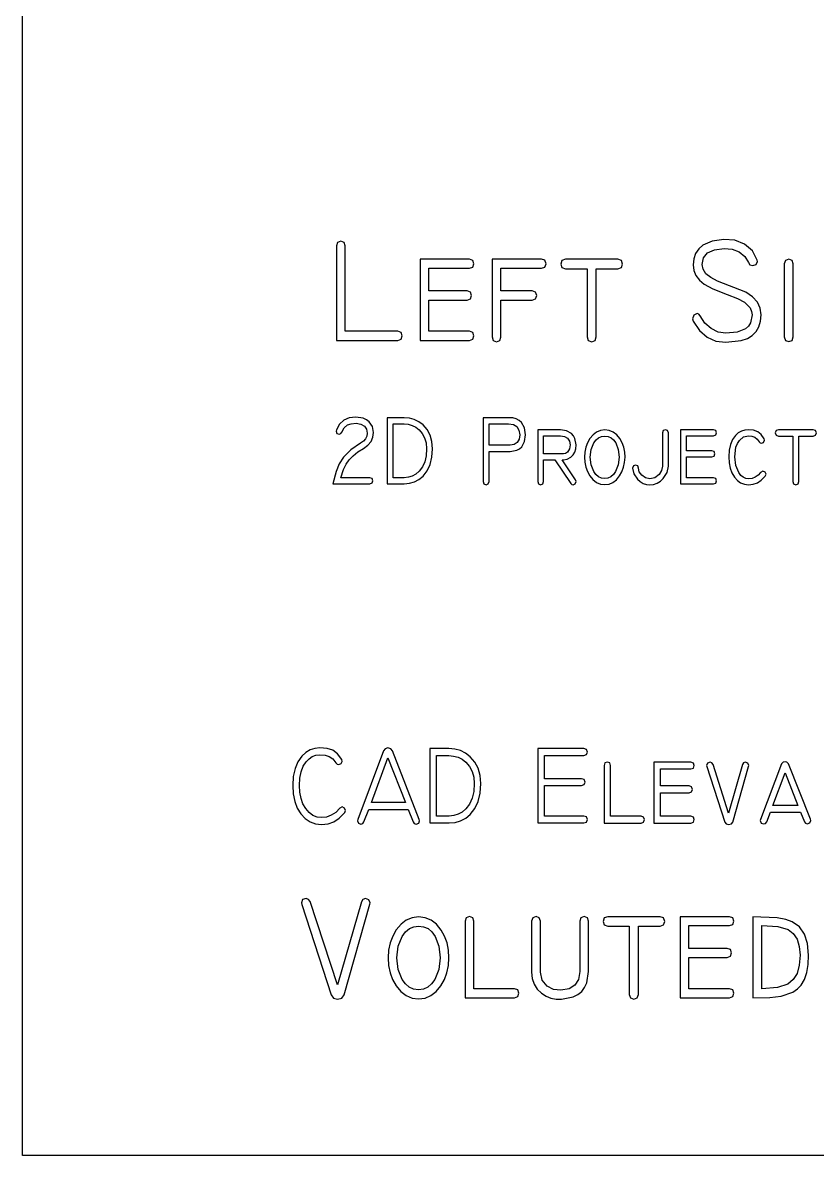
# Model space of a CAD drawing. Extents: x -785 to 785, y -677 to 677.
# Drawn here: x -785 to -423, y -677 to -161 of the extents above; entities that cross this region are included whole.
import ezdxf

# ---------------------------------------------------------------- set-up
doc = ezdxf.new("R2010")
doc.units = 0
doc.header["$MEASUREMENT"] = 0
doc.layers.get('0').update_dxf_attribs({"linetype": 'CONTINUOUS'})

msp = doc.modelspace()

# ---------------------------------------------------------------- linework, layer by layer
at = {"color": 40}
for p, q in [((-785, -677.5), (-785, 677.5)), ((-636.01, -341), (-638.47, -342.1)), ((-633.06, -340.64), (-636.01, -341)), ((-629.66, -341.17), (-633.06, -340.64)), ((-611.05, -340.9), (-618.79, -340.9)), ((-618.79, -340.9), (-618.79, -371.04)), ((-608.63, -341.11), (-611.05, -340.9)), ((-606.37, -341.72), (-608.63, -341.11)), ((-563.33, -340.9), (-574.99, -340.9)), ((-574.99, -340.9), (-574.99, -370.05)), ((-561.49, -341.04), (-563.33, -340.9)), ((-559.89, -341.46), (-561.49, -341.04)), ((-640.42, -343.92), (-641.87, -346.47)), ((-638.47, -342.1), (-640.42, -343.92)), ((-639.47, -347.54), (-638.32, -345.5)), ((-638.32, -345.5), (-636.84, -344.2)), ((-636.84, -344.2), (-635.14, -343.63)), ((-635.14, -343.63), (-632.88, -343.44)), ((-632.88, -343.44), (-630.79, -343.78)), ((-630.79, -343.78), (-629.14, -344.78)), ((-628.24, -341.84), (-629.66, -341.17)), ((-629.14, -344.78), (-628.17, -346.2)), ((-627.01, -342.77), (-628.24, -341.84)), ((-628.17, -346.2), (-627.85, -347.89)), ((-625.44, -344.98), (-627.01, -342.77)), ((-624.92, -347.67), (-625.44, -344.98)), ((-616.08, -368.28), (-616.08, -343.75)), ((-616.08, -343.75), (-611.05, -343.75)), ((-611.05, -343.75), (-609.14, -343.91)), ((-609.14, -343.91), (-607.36, -344.4)), ((-607.36, -344.4), (-605.72, -345.22)), ((-604.29, -342.75), (-606.37, -341.72)), ((-605.72, -345.22), (-604.2, -346.37)), ((-602.38, -344.19), (-604.29, -342.75)), ((-600.49, -346.34), (-602.38, -344.19)), ((-572.27, -353.5), (-572.27, -343.66)), ((-572.27, -343.66), (-563.33, -343.66)), ((-563.33, -343.66), (-561.13, -343.98)), ((-561.13, -343.98), (-559.56, -344.94)), ((-558.53, -342.15), (-559.89, -341.46)), ((-559.56, -344.94), (-558.62, -346.54)), ((-557.41, -343.13), (-558.53, -342.15)), ((-556.04, -345.56), (-557.41, -343.13)), ((-555.59, -348.78), (-556.04, -345.56)), ((-641.87, -346.47), (-642, -347.05)), ((-642, -347.05), (-641.66, -348.05)), ((-641.66, -348.05), (-640.62, -348.38)), ((-640.62, -348.38), (-639.93, -348.17)), ((-639.93, -348.17), (-639.47, -347.54)), ((-628.61, -350.52), (-629.55, -351.6)), ((-628.04, -349.28), (-628.61, -350.52)), ((-627.85, -347.89), (-628.04, -349.28)), ((-626.09, -351.78), (-625.21, -349.84)), ((-625.21, -349.84), (-624.92, -347.67)), ((-604.2, -346.37), (-602.71, -348.1)), ((-602.71, -348.1), (-601.64, -350.12)), ((-601.64, -350.12), (-600.99, -352.44)), ((-599.14, -348.87), (-600.49, -346.34)), ((-598.33, -351.77), (-599.14, -348.87)), ((-558.58, -350.71), (-559.42, -352.21)), ((-558.62, -346.54), (-558.3, -348.78)), ((-558.3, -348.78), (-558.58, -350.71)), ((-556.03, -351.82), (-555.59, -348.78)), ((-539.61, -346.42), (-550.07, -346.42)), ((-550.07, -346.42), (-550.07, -370.05)), ((-547.4, -357.41), (-547.4, -349.18)), ((-547.4, -349.18), (-539.61, -349.18)), ((-536.92, -346.85), (-539.61, -346.42)), ((-539.61, -349.18), (-537.93, -349.44)), ((-537.93, -349.44), (-536.52, -350.25)), ((-534.71, -348.15), (-536.92, -346.85)), ((-536.52, -350.25), (-535.57, -351.55)), ((-533.78, -349.19), (-534.71, -348.15)), ((-533.11, -350.4), (-533.78, -349.19)), ((-532.58, -353.32), (-533.11, -350.4)), ((-526.28, -350.42), (-527.37, -352.34)), ((-524.84, -348.71), (-526.28, -350.42)), ((-523.24, -347.48), (-524.84, -348.71)), ((-524.46, -352.42), (-523.45, -351.04)), ((-523.45, -351.04), (-522.29, -350.05)), ((-521.46, -346.75), (-523.24, -347.48)), ((-522.29, -350.05), (-520.98, -349.46)), ((-519.52, -346.51), (-521.46, -346.75)), ((-520.98, -349.46), (-519.52, -349.26)), ((-517.47, -346.75), (-519.52, -346.51)), ((-519.52, -349.26), (-517.99, -349.46)), ((-517.99, -349.46), (-516.64, -350.05)), ((-515.64, -347.5), (-517.47, -346.75)), ((-516.64, -350.05), (-515.47, -351.04)), ((-514.02, -348.73), (-515.64, -347.5)), ((-515.47, -351.04), (-514.49, -352.42)), ((-512.62, -350.47), (-514.02, -348.73)), ((-511.59, -352.33), (-512.62, -350.47)), ((-492.83, -346.73), (-493.16, -347.8)), ((-493.16, -347.8), (-493.16, -362.97)), ((-491.83, -346.37), (-492.83, -346.73)), ((-490.83, -346.73), (-491.83, -346.37)), ((-490.49, -347.8), (-490.83, -346.73)), ((-490.49, -362.97), (-490.49, -347.8)), ((-469.93, -346.42), (-484.93, -346.42)), ((-484.93, -346.42), (-484.93, -371.08)), ((-482.26, -356.04), (-482.26, -349.13)), ((-482.26, -349.13), (-469.93, -349.13)), ((-468.9, -346.75), (-469.93, -346.42)), ((-469.93, -349.13), (-468.9, -348.79)), ((-468.55, -347.75), (-468.9, -346.75)), ((-468.9, -348.79), (-468.55, -347.75)), ((-461.17, -350.84), (-462.12, -353.07)), ((-459.85, -349), (-461.17, -350.84)), ((-458.58, -347.85), (-459.85, -349)), ((-459.01, -352.7), (-458.11, -351.27)), ((-457.18, -347.03), (-458.58, -347.85)), ((-458.11, -351.27), (-456.19, -349.67)), ((-455.65, -346.54), (-457.18, -347.03)), ((-456.19, -349.67), (-453.89, -349.13)), ((-453.98, -346.37), (-455.65, -346.54)), ((-451.6, -346.6), (-453.98, -346.37)), ((-453.89, -349.13), (-452.37, -349.3)), ((-452.37, -349.3), (-451.07, -349.81)), ((-449.73, -347.29), (-451.6, -346.6)), ((-451.07, -349.81), (-449.99, -350.66)), ((-449.99, -350.66), (-449.13, -351.85)), ((-448.19, -348.55), (-449.73, -347.29)), ((-446.81, -350.52), (-448.19, -348.55)), ((-447.06, -352.17), (-446.64, -351.23)), ((-446.64, -351.23), (-446.81, -350.52)), ((-441.38, -346.77), (-441.74, -347.84)), ((-441.74, -347.84), (-441.38, -348.91)), ((-440.31, -346.42), (-441.38, -346.77)), ((-441.38, -348.91), (-440.31, -349.26)), ((-424.37, -346.42), (-440.31, -346.42)), ((-440.31, -349.26), (-433.76, -349.26)), ((-433.76, -349.26), (-433.76, -370.04)), ((-430.96, -370.04), (-430.96, -349.26)), ((-430.96, -349.26), (-424.37, -349.26)), ((-423.3, -346.77), (-424.37, -346.42)), ((-424.37, -349.26), (-423.3, -348.91)), ((-422.94, -347.84), (-423.3, -346.77)), ((-423.3, -348.91), (-422.94, -347.84)), ((-635.33, -355.54), (-638.71, -358.97)), ((-630.88, -352.52), (-635.33, -355.54)), ((-634.31, -358.26), (-632.14, -356.54)), ((-632.14, -356.54), (-629.59, -354.92)), ((-629.55, -351.6), (-630.88, -352.52)), ((-629.59, -354.92), (-627.55, -353.47)), ((-627.55, -353.47), (-626.09, -351.78)), ((-600.99, -352.44), (-600.78, -355.05)), ((-600.78, -355.05), (-600.99, -358.23)), ((-598.06, -355.05), (-598.33, -351.77)), ((-598.33, -358.92), (-598.06, -355.05)), ((-562.57, -353.5), (-572.27, -353.5)), ((-572.27, -370.05), (-572.27, -356.3)), ((-572.27, -356.3), (-562.57, -356.3)), ((-560.76, -353.18), (-562.57, -353.5)), ((-562.57, -356.3), (-559.6, -355.77)), ((-559.42, -352.21), (-560.76, -353.18)), ((-559.6, -355.77), (-558.39, -355.1)), ((-558.39, -355.1), (-557.37, -354.17)), ((-557.37, -354.17), (-556.03, -351.82)), ((-536.5, -356.57), (-537.41, -357.2)), ((-535.56, -355.18), (-536.5, -356.57)), ((-535.57, -351.55), (-535.25, -353.32)), ((-535.25, -353.32), (-535.56, -355.18)), ((-533.95, -357.83), (-533.19, -356.56)), ((-533.19, -356.56), (-532.73, -355.05)), ((-532.73, -355.05), (-532.58, -353.32)), ((-528.62, -356.59), (-528.78, -358.92)), ((-528.15, -354.39), (-528.62, -356.59)), ((-527.37, -352.34), (-528.15, -354.39)), ((-526.1, -358.92), (-525.69, -355.43)), ((-525.69, -355.43), (-524.46, -352.42)), ((-514.49, -352.42), (-513.33, -355.38)), ((-513.33, -355.38), (-512.94, -358.92)), ((-510.85, -354.36), (-511.59, -352.33)), ((-510.41, -356.56), (-510.85, -354.36)), ((-510.26, -358.92), (-510.41, -356.56)), ((-470.65, -356.04), (-482.26, -356.04)), ((-469.64, -356.39), (-470.65, -356.04)), ((-469.31, -357.42), (-469.64, -356.39)), ((-462.69, -355.69), (-462.88, -358.7)), ((-462.12, -353.07), (-462.69, -355.69)), ((-460.16, -358.7), (-459.65, -354.42)), ((-459.65, -354.42), (-459.01, -352.7)), ((-449.13, -351.85), (-448.65, -352.39)), ((-448.65, -352.39), (-448.01, -352.57)), ((-448.01, -352.57), (-447.06, -352.17)), ((-638.71, -358.97), (-640.61, -361.98)), ((-637.51, -362.05), (-636.1, -360.1)), ((-636.1, -360.1), (-634.31, -358.26)), ((-601.62, -361.01), (-602.68, -363.38)), ((-600.99, -358.23), (-601.62, -361.01)), ((-599.14, -362.3), (-598.33, -358.92)), ((-538.28, -357.41), (-547.4, -357.41)), ((-547.4, -370.05), (-547.4, -360.17)), ((-547.4, -360.17), (-542.28, -360.17)), ((-542.28, -360.17), (-534.98, -370.89)), ((-532.85, -369.25), (-538.98, -360.16)), ((-538.98, -360.16), (-538.27, -360.17)), ((-537.41, -357.2), (-538.28, -357.41)), ((-538.27, -360.17), (-536.65, -359.85)), ((-536.65, -359.85), (-535.02, -358.88)), ((-535.02, -358.88), (-533.95, -357.83)), ((-528.78, -358.92), (-528.62, -361.27)), ((-528.62, -361.27), (-528.16, -363.47)), ((-525.7, -362.48), (-526.1, -358.92)), ((-512.94, -358.92), (-513.34, -362.48)), ((-510.88, -363.5), (-510.42, -361.29)), ((-510.42, -361.29), (-510.26, -358.92)), ((-482.26, -368.32), (-482.26, -358.8)), ((-482.26, -358.8), (-470.65, -358.8)), ((-470.65, -358.8), (-469.64, -358.46)), ((-469.64, -358.46), (-469.31, -357.42)), ((-462.88, -358.7), (-462.72, -361.47)), ((-462.72, -361.47), (-462.25, -363.94)), ((-459.71, -362.74), (-460.16, -358.7)), ((-642.05, -365.47), (-643.56, -371.04)), ((-640.61, -361.98), (-642.05, -365.47)), ((-639.87, -368.28), (-638.7, -364.6)), ((-638.7, -364.6), (-637.51, -362.05)), ((-605.64, -366.62), (-607.27, -367.54)), ((-604.16, -365.34), (-605.64, -366.62)), ((-602.68, -363.38), (-604.16, -365.34)), ((-602.38, -367.56), (-600.49, -365.18)), ((-600.49, -365.18), (-599.14, -362.3)), ((-528.16, -363.47), (-527.4, -365.52)), ((-527.4, -365.52), (-526.33, -367.42)), ((-524.5, -365.51), (-525.7, -362.48)), ((-523.51, -366.89), (-524.5, -365.51)), ((-522.34, -367.88), (-523.51, -366.89)), ((-515.53, -366.89), (-516.7, -367.88)), ((-514.54, -365.51), (-515.53, -366.89)), ((-513.34, -362.48), (-514.54, -365.51)), ((-512.71, -367.47), (-511.64, -365.56)), ((-511.64, -365.56), (-510.88, -363.5)), ((-506.46, -362.84), (-506.79, -363.87)), ((-506.79, -363.87), (-506.22, -366.45)), ((-505.5, -362.49), (-506.46, -362.84)), ((-506.22, -366.45), (-504.52, -368.94)), ((-504.46, -362.86), (-505.5, -362.49)), ((-504.12, -363.96), (-504.46, -362.86)), ((-503.73, -365.59), (-504.12, -363.96)), ((-502.56, -367.2), (-503.73, -365.59)), ((-494.72, -366.88), (-496.66, -368.32)), ((-493.55, -365.02), (-494.72, -366.88)), ((-493.16, -362.97), (-493.55, -365.02)), ((-492.81, -368.67), (-491.07, -365.95)), ((-491.07, -365.95), (-490.49, -362.97)), ((-462.25, -363.94), (-461.46, -366.13)), ((-461.46, -366.13), (-460.36, -368.02)), ((-458.36, -365.97), (-459.71, -362.74)), ((-457.4, -367.21), (-458.36, -365.97)), ((-448.41, -365.87), (-449.59, -367.15)), ((-447.35, -365.29), (-448.41, -365.87)), ((-446.37, -365.72), (-447.35, -365.29)), ((-445.92, -366.72), (-446.37, -365.72)), ((-446.28, -367.6), (-445.92, -366.72)), ((-643.56, -371.04), (-626.61, -371.04)), ((-626.61, -368.28), (-639.87, -368.28)), ((-625.57, -368.62), (-626.61, -368.28)), ((-626.61, -371.04), (-625.57, -370.69)), ((-625.23, -369.66), (-625.57, -368.62)), ((-625.57, -370.69), (-625.23, -369.66)), ((-618.79, -371.04), (-611.01, -371.04)), ((-611.01, -368.28), (-616.08, -368.28)), ((-609.06, -368.09), (-611.01, -368.28)), ((-611.01, -371.04), (-608.57, -370.82)), ((-607.27, -367.54), (-609.06, -368.09)), ((-608.57, -370.82), (-606.32, -370.17)), ((-606.32, -370.17), (-604.25, -369.08)), ((-604.25, -369.08), (-602.38, -367.56)), ((-574.99, -370.05), (-574.64, -371.11)), ((-574.64, -371.11), (-573.61, -371.47)), ((-573.61, -371.47), (-572.61, -371.11)), ((-572.61, -371.11), (-572.27, -370.05)), ((-550.07, -370.05), (-549.73, -371.11)), ((-549.73, -371.11), (-548.73, -371.47)), ((-548.73, -371.47), (-547.73, -371.12)), ((-547.73, -371.12), (-547.4, -370.05)), ((-534.98, -370.89), (-534.53, -371.33)), ((-534.53, -371.33), (-533.96, -371.47)), ((-533.96, -371.47), (-533, -371.05)), ((-533, -371.05), (-532.58, -370.05)), ((-532.58, -370.05), (-532.85, -369.25)), ((-526.33, -367.42), (-524.9, -369.17)), ((-524.9, -369.17), (-523.29, -370.42)), ((-523.29, -370.42), (-521.5, -371.18)), ((-521.02, -368.47), (-522.34, -367.88)), ((-521.5, -371.18), (-519.52, -371.43)), ((-519.52, -368.67), (-521.02, -368.47)), ((-518.02, -368.47), (-519.52, -368.67)), ((-519.52, -371.43), (-517.54, -371.18)), ((-516.7, -367.88), (-518.02, -368.47)), ((-517.54, -371.18), (-515.75, -370.44)), ((-515.75, -370.44), (-514.14, -369.2)), ((-514.14, -369.2), (-512.71, -367.47)), ((-504.52, -368.94), (-503.27, -370.06)), ((-503.27, -370.06), (-501.93, -370.87)), ((-500.89, -368.4), (-502.56, -367.2)), ((-501.93, -370.87), (-500.51, -371.35)), ((-499, -368.8), (-500.89, -368.4)), ((-500.51, -371.35), (-499, -371.51)), ((-496.66, -368.32), (-499, -368.8)), ((-499, -371.51), (-497.22, -371.34)), ((-497.22, -371.34), (-495.6, -370.8)), ((-495.6, -370.8), (-494.13, -369.91)), ((-494.13, -369.91), (-492.81, -368.67)), ((-484.93, -371.08), (-469.93, -371.08)), ((-469.93, -368.32), (-482.26, -368.32)), ((-468.9, -368.66), (-469.93, -368.32)), ((-469.93, -371.08), (-468.9, -370.73)), ((-468.55, -369.7), (-468.9, -368.66)), ((-468.9, -370.73), (-468.55, -369.7)), ((-460.36, -368.02), (-459.02, -369.55)), ((-459.02, -369.55), (-457.51, -370.64)), ((-457.51, -370.64), (-455.83, -371.29)), ((-456.34, -368.09), (-457.4, -367.21)), ((-455.17, -368.62), (-456.34, -368.09)), ((-455.83, -371.29), (-453.98, -371.51)), ((-453.89, -368.8), (-455.17, -368.62)), ((-453.98, -371.51), (-451.75, -371.3)), ((-452.33, -368.61), (-453.89, -368.8)), ((-450.9, -368.07), (-452.33, -368.61)), ((-451.75, -371.3), (-449.86, -370.67)), ((-449.59, -367.15), (-450.9, -368.07)), ((-449.86, -370.67), (-448.11, -369.48)), ((-448.11, -369.48), (-446.28, -367.6)), ((-433.76, -370.04), (-433.41, -371.15)), ((-433.41, -371.15), (-432.34, -371.51)), ((-432.34, -371.51), (-431.3, -371.15)), ((-431.3, -371.15), (-430.96, -370.04)), ((785, -677.5), (-785, -677.5))]:
    msp.add_line(p, q, dxfattribs=at)
at = {"color": 22}
for p, q in [((-641.4, -260.9), (-641.92, -262.5)), ((-641.92, -262.5), (-641.92, -305.63)), ((-639.85, -260.36), (-641.4, -260.9)), ((-638.35, -260.9), (-639.85, -260.36)), ((-637.85, -262.5), (-638.35, -260.9)), ((-637.85, -301.49), (-637.85, -262.5)), ((-474.69, -262.19), (-476.65, -263.87)), ((-470.52, -260.28), (-474.69, -262.19)), ((-465.21, -259.52), (-470.52, -260.28)), ((-460.15, -259.95), (-465.21, -259.52)), ((-455.79, -261.65), (-460.15, -259.95)), ((-452.17, -264.75), (-455.79, -261.65)), ((-581.23, -268.64), (-603.72, -268.64)), ((-603.72, -268.64), (-603.72, -305.63)), ((-579.68, -269.14), (-581.23, -268.64)), ((-548.35, -268.58), (-570.84, -268.58)), ((-570.84, -268.58), (-570.84, -304.08)), ((-546.79, -269.09), (-548.35, -268.58)), ((-537.41, -268.64), (-539.02, -269.18)), ((-513.5, -268.64), (-537.41, -268.64)), ((-511.9, -269.18), (-513.5, -268.64)), ((-478.88, -268.35), (-479.16, -271.13)), ((-478.04, -265.93), (-478.88, -268.35)), ((-476.65, -263.87), (-478.04, -265.93)), ((-475.09, -271), (-474.46, -267.94)), ((-474.46, -267.94), (-472.58, -265.69)), ((-472.58, -265.69), (-469.45, -264.27)), ((-469.45, -264.27), (-465.07, -263.66)), ((-465.07, -263.66), (-461.44, -263.99)), ((-461.44, -263.99), (-458.13, -265.26)), ((-458.13, -265.26), (-455.53, -267.32)), ((-455.53, -267.32), (-453.99, -270.06)), ((-449.99, -268.99), (-452.17, -264.75)), ((-435.57, -268.58), (-437.12, -269.11)), ((-434.02, -269.11), (-435.57, -268.58)), ((-599.72, -283.08), (-599.72, -272.72)), ((-599.72, -272.72), (-581.23, -272.72)), ((-581.23, -272.72), (-579.68, -272.2)), ((-579.16, -270.65), (-579.68, -269.14)), ((-579.68, -272.2), (-579.16, -270.65)), ((-566.83, -283.08), (-566.83, -272.72)), ((-566.83, -272.72), (-548.35, -272.72)), ((-548.35, -272.72), (-546.79, -272.2)), ((-546.28, -270.65), (-546.79, -269.09)), ((-546.79, -272.2), (-546.28, -270.65)), ((-539.02, -269.18), (-539.55, -270.78)), ((-539.55, -270.78), (-539.02, -272.38)), ((-539.02, -272.38), (-537.41, -272.91)), ((-537.41, -272.91), (-527.59, -272.91)), ((-527.59, -272.91), (-527.59, -304.08)), ((-523.39, -304.08), (-523.39, -272.91)), ((-523.39, -272.91), (-513.5, -272.91)), ((-513.5, -272.91), (-511.9, -272.38)), ((-511.36, -270.78), (-511.9, -269.18)), ((-511.9, -272.38), (-511.36, -270.78)), ((-479.16, -271.13), (-478.85, -273.74)), ((-478.85, -273.74), (-477.91, -276.09)), ((-474.65, -273.2), (-475.09, -271)), ((-473.35, -275.19), (-474.65, -273.2)), ((-453.99, -270.06), (-453.26, -271.16)), ((-453.26, -271.16), (-451.99, -271.53)), ((-451.99, -271.53), (-450.39, -271.06)), ((-450.39, -271.06), (-449.85, -269.66)), ((-449.85, -269.66), (-449.99, -268.99)), ((-437.12, -269.11), (-437.64, -270.71)), ((-437.64, -270.71), (-437.64, -304.02)), ((-433.5, -270.71), (-434.02, -269.11)), ((-433.5, -304.02), (-433.5, -270.71)), ((-477.91, -276.09), (-476.34, -278.18)), ((-476.34, -278.18), (-474.15, -280.01)), ((-471.18, -276.97), (-473.35, -275.19)), ((-468.14, -278.54), (-471.18, -276.97)), ((-455.11, -283.62), (-468.14, -278.54)), ((-582.3, -283.08), (-599.72, -283.08)), ((-580.8, -283.6), (-582.3, -283.08)), ((-580.3, -285.15), (-580.8, -283.6)), ((-552.54, -283.08), (-566.83, -283.08)), ((-551.04, -283.6), (-552.54, -283.08)), ((-550.54, -285.15), (-551.04, -283.6)), ((-474.15, -280.01), (-470.21, -282.1)), ((-470.21, -282.1), (-463.73, -284.62)), ((-452.08, -285.69), (-455.11, -283.62)), ((-599.72, -301.49), (-599.72, -287.22)), ((-599.72, -287.22), (-582.3, -287.22)), ((-582.3, -287.22), (-580.8, -286.7)), ((-580.8, -286.7), (-580.3, -285.15)), ((-566.83, -304.09), (-566.83, -287.22)), ((-566.83, -287.22), (-552.54, -287.22)), ((-552.54, -287.22), (-551.04, -286.7)), ((-551.04, -286.7), (-550.54, -285.15)), ((-463.73, -284.62), (-458.9, -286.52)), ((-458.9, -286.52), (-455.78, -288.22)), ((-455.78, -288.22), (-453.18, -290.84)), ((-449.9, -288.11), (-452.08, -285.69)), ((-448.6, -290.86), (-449.9, -288.11)), ((-478.85, -294.12), (-479.49, -295.76)), ((-477.42, -293.42), (-478.85, -294.12)), ((-476.58, -293.69), (-477.42, -293.42)), ((-475.95, -294.49), (-476.58, -293.69)), ((-473.84, -297.77), (-475.95, -294.49)), ((-453.18, -290.84), (-452.52, -292.37)), ((-452.31, -294.03), (-453.05, -297.68)), ((-452.52, -292.37), (-452.31, -294.03)), ((-448.17, -293.96), (-448.6, -290.86)), ((-448.42, -296.9), (-448.17, -293.96)), ((-479.49, -295.76), (-479.22, -296.89)), ((-479.22, -296.89), (-476.31, -301.1)), ((-471.01, -300.27), (-473.84, -297.77)), ((-453.99, -299.11), (-455.3, -300.29)), ((-453.05, -297.68), (-453.99, -299.11)), ((-450.43, -301.61), (-449.17, -299.45)), ((-449.17, -299.45), (-448.42, -296.9)), ((-613.95, -301.49), (-637.85, -301.49)), ((-612.4, -302.01), (-613.95, -301.49)), ((-611.89, -303.56), (-612.4, -302.01)), ((-612.4, -305.12), (-611.89, -303.56)), ((-581.23, -301.49), (-599.72, -301.49)), ((-579.68, -302.01), (-581.23, -301.49)), ((-579.16, -303.56), (-579.68, -302.01)), ((-579.68, -305.12), (-579.16, -303.56)), ((-570.84, -304.08), (-570.34, -305.69)), ((-567.33, -305.69), (-566.83, -304.09)), ((-527.59, -304.08), (-527.06, -305.73)), ((-523.9, -305.73), (-523.39, -304.08)), ((-476.31, -301.1), (-472.84, -304.11)), ((-472.84, -304.11), (-468.83, -305.91)), ((-467.72, -301.85), (-471.01, -300.27)), ((-464.26, -302.37), (-467.72, -301.85)), ((-459.03, -301.85), (-464.26, -302.37)), ((-455.3, -300.29), (-459.03, -301.85)), ((-457.22, -305.73), (-454.45, -304.75)), ((-454.45, -304.75), (-452.19, -303.38)), ((-452.19, -303.38), (-450.43, -301.61)), ((-437.64, -304.02), (-437.12, -305.62)), ((-434.02, -305.62), (-433.5, -304.02)), ((-641.92, -305.63), (-613.95, -305.63)), ((-613.95, -305.63), (-612.4, -305.12)), ((-603.72, -305.63), (-581.23, -305.63)), ((-581.23, -305.63), (-579.68, -305.12)), ((-570.34, -305.69), (-568.84, -306.22)), ((-568.84, -306.22), (-567.33, -305.69)), ((-527.06, -305.73), (-525.46, -306.29)), ((-525.46, -306.29), (-523.9, -305.73)), ((-468.83, -305.91), (-464.26, -306.51)), ((-464.26, -306.51), (-457.22, -305.73)), ((-437.12, -305.62), (-435.57, -306.15)), ((-435.57, -306.15), (-434.02, -305.62))]:
    msp.add_line(p, q, dxfattribs=at)
at = {"color": 95}
for p, q in [((-657.61, -495.31), (-659.45, -497.88)), ((-655.85, -493.69), (-657.61, -495.31)), ((-653.91, -492.53), (-655.85, -493.69)), ((-654.38, -496.51), (-652.91, -495.54)), ((-651.79, -491.84), (-653.91, -492.53)), ((-652.91, -495.54), (-651.28, -494.96)), ((-649.5, -491.61), (-651.79, -491.84)), ((-651.28, -494.96), (-649.5, -494.76)), ((-646.12, -491.87), (-649.5, -491.61)), ((-649.5, -494.76), (-647.01, -494.94)), ((-647.01, -494.94), (-645.15, -495.46)), ((-643.6, -492.66), (-646.12, -491.87)), ((-645.15, -495.46), (-643.48, -496.63)), ((-641.39, -494.33), (-643.6, -492.66)), ((-639.49, -496.92), (-641.39, -494.33)), ((-620.4, -492.91), (-632.17, -524.25)), ((-625.96, -516.54), (-618.41, -496.16)), ((-619.65, -491.93), (-620.4, -492.91)), ((-618.4, -491.61), (-619.65, -491.93)), ((-618.41, -496.16), (-610.38, -516.54)), ((-617.11, -491.93), (-618.4, -491.61)), ((-616.35, -492.91), (-617.11, -491.93)), ((-604.08, -524.25), (-616.35, -492.91)), ((-590.58, -491.9), (-599.29, -491.9)), ((-599.29, -491.9), (-599.29, -525.8)), ((-596.24, -522.7), (-596.24, -495.1)), ((-596.24, -495.1), (-590.58, -495.1)), ((-587.85, -492.13), (-590.58, -491.9)), ((-590.58, -495.1), (-588.43, -495.29)), ((-588.43, -495.29), (-586.43, -495.84)), ((-585.32, -492.83), (-587.85, -492.13)), ((-586.43, -495.84), (-584.58, -496.77)), ((-582.98, -493.99), (-585.32, -492.83)), ((-580.83, -495.61), (-582.98, -493.99)), ((-578.7, -498.02), (-580.83, -495.61)), ((-528.99, -491.9), (-549.97, -491.9)), ((-549.97, -491.9), (-549.97, -525.8)), ((-546.91, -505.64), (-546.91, -495.05)), ((-546.91, -495.05), (-528.99, -495.05)), ((-527.83, -492.29), (-528.99, -491.9)), ((-528.99, -495.05), (-527.83, -494.65)), ((-527.44, -493.45), (-527.83, -492.29)), ((-527.83, -494.65), (-527.44, -493.45)), ((-660.77, -500.97), (-661.55, -504.59)), ((-659.45, -497.88), (-660.77, -500.97)), ((-658, -502.46), (-657.04, -499.95)), ((-657.04, -499.95), (-655.71, -497.87)), ((-655.71, -497.87), (-654.38, -496.51)), ((-643.48, -496.63), (-642.09, -498.42)), ((-642.09, -498.42), (-641.56, -499.02)), ((-641.56, -499.02), (-640.84, -499.22)), ((-640.84, -499.22), (-639.72, -498.77)), ((-639.72, -498.77), (-639.24, -497.72)), ((-639.24, -497.72), (-639.49, -496.92)), ((-584.58, -496.77), (-582.88, -498.06)), ((-582.88, -498.06), (-581.19, -500)), ((-581.19, -500), (-579.99, -502.28)), ((-577.19, -500.87), (-578.7, -498.02)), ((-576.28, -504.13), (-577.19, -500.87)), ((-519.45, -498.46), (-519.83, -499.66)), ((-519.83, -499.66), (-519.83, -525.85)), ((-518.32, -498.06), (-519.45, -498.46)), ((-517.2, -498.46), (-518.32, -498.06)), ((-516.82, -499.66), (-517.2, -498.46)), ((-516.82, -522.75), (-516.82, -499.66)), ((-480.2, -498.11), (-497.07, -498.11)), ((-497.07, -498.11), (-497.07, -525.85)), ((-494.06, -508.94), (-494.06, -501.17)), ((-494.06, -501.17), (-480.2, -501.17)), ((-479.04, -498.49), (-480.2, -498.11)), ((-480.2, -501.17), (-479.04, -500.78)), ((-478.65, -499.61), (-479.04, -498.49)), ((-479.04, -500.78), (-478.65, -499.61)), ((-472.65, -498.47), (-473.04, -499.57)), ((-473.04, -499.57), (-472.94, -500.12)), ((-472.94, -500.12), (-464.78, -525.46)), ((-471.48, -498.11), (-472.65, -498.47)), ((-470.6, -498.37), (-471.48, -498.11)), ((-470.07, -499.16), (-470.6, -498.37)), ((-463.02, -521.37), (-470.07, -499.16)), ((-456.71, -499.22), (-463.02, -521.37)), ((-461.13, -525.4), (-453.87, -500.12)), ((-456.24, -498.39), (-456.71, -499.22)), ((-455.42, -498.11), (-456.24, -498.39)), ((-454.22, -498.5), (-455.42, -498.11)), ((-453.82, -499.66), (-454.22, -498.5)), ((-453.87, -500.12), (-453.82, -499.66)), ((-438.86, -498.82), (-448.47, -524.2)), ((-438.14, -498.1), (-438.86, -498.82)), ((-437.26, -497.87), (-438.14, -498.1)), ((-436.39, -498.1), (-437.26, -497.87)), ((-435.66, -498.82), (-436.39, -498.1)), ((-425.6, -524.15), (-435.66, -498.82)), ((-661.55, -504.59), (-661.82, -508.74)), ((-658.76, -508.73), (-658.57, -505.39)), ((-658.57, -505.39), (-658, -502.46)), ((-579.99, -502.28), (-579.27, -504.89)), ((-579.27, -504.89), (-579.03, -507.83)), ((-575.97, -507.83), (-576.28, -504.13)), ((-530.04, -505.64), (-546.91, -505.64)), ((-528.84, -506.03), (-530.04, -505.64)), ((-528.44, -507.19), (-528.84, -506.03)), ((-442.87, -517.88), (-437.23, -503)), ((-437.23, -503), (-431.43, -517.88)), ((-661.82, -508.74), (-661.59, -512.57)), ((-658.58, -511.82), (-658.76, -508.73)), ((-579.27, -511.4), (-579.98, -514.52)), ((-579.03, -507.83), (-579.27, -511.4)), ((-576.28, -512.18), (-575.97, -507.83)), ((-546.91, -522.7), (-546.91, -508.74)), ((-546.91, -508.74), (-530.04, -508.74)), ((-530.04, -508.74), (-528.84, -508.35)), ((-528.84, -508.35), (-528.44, -507.19)), ((-481, -508.94), (-494.06, -508.94)), ((-479.87, -509.33), (-481, -508.94)), ((-481, -512.04), (-479.87, -511.65)), ((-479.5, -510.49), (-479.87, -509.33)), ((-479.87, -511.65), (-479.5, -510.49)), ((-661.59, -512.57), (-660.89, -516)), ((-660.89, -516), (-659.73, -519.03)), ((-658.04, -514.61), (-658.58, -511.82)), ((-657.14, -517.1), (-658.04, -514.61)), ((-610.38, -516.54), (-625.96, -516.54)), ((-579.98, -514.52), (-581.17, -517.19)), ((-578.7, -519.22), (-577.19, -515.98)), ((-577.19, -515.98), (-576.28, -512.18)), ((-494.06, -522.75), (-494.06, -512.04)), ((-494.06, -512.04), (-481, -512.04)), ((-659.73, -519.03), (-658.11, -521.66)), ((-658.11, -521.66), (-656.14, -523.78)), ((-655.88, -519.3), (-657.14, -517.1)), ((-654.35, -521.1), (-655.88, -519.3)), ((-652.64, -522.38), (-654.35, -521.1)), ((-642.22, -520.98), (-644.21, -522.33)), ((-640.39, -519.1), (-642.22, -520.98)), ((-640.59, -523.69), (-638.09, -521.1)), ((-639.29, -518.54), (-640.39, -519.1)), ((-638.21, -519.02), (-639.29, -518.54)), ((-637.74, -520.1), (-638.21, -519.02)), ((-638.09, -521.1), (-637.74, -520.1)), ((-629.31, -525.35), (-627.14, -519.69)), ((-627.14, -519.69), (-609.2, -519.69)), ((-609.2, -519.69), (-606.94, -525.34)), ((-586.33, -521.87), (-588.35, -522.49)), ((-584.49, -520.84), (-586.33, -521.87)), ((-582.83, -519.39), (-584.49, -520.84)), ((-582.93, -523.61), (-580.83, -521.9)), ((-581.17, -517.19), (-582.83, -519.39)), ((-580.83, -521.9), (-578.7, -519.22)), ((-445.62, -525.3), (-443.97, -520.94)), ((-443.97, -520.94), (-430.21, -520.94)), ((-431.43, -517.88), (-442.87, -517.88)), ((-430.21, -520.94), (-428.45, -525.24)), ((-656.14, -523.78), (-653.92, -525.3)), ((-653.92, -525.3), (-651.46, -526.21)), ((-650.74, -523.15), (-652.64, -522.38)), ((-651.46, -526.21), (-648.75, -526.51)), ((-648.65, -523.41), (-650.74, -523.15)), ((-648.75, -526.51), (-645.66, -526.22)), ((-646.35, -523.14), (-648.65, -523.41)), ((-644.21, -522.33), (-646.35, -523.14)), ((-645.66, -526.22), (-643.1, -525.36)), ((-643.1, -525.36), (-640.59, -523.69)), ((-632.17, -524.25), (-632.27, -524.85)), ((-632.27, -524.85), (-631.88, -525.97)), ((-631.88, -525.97), (-630.72, -526.34)), ((-630.72, -526.34), (-629.87, -526.09)), ((-629.87, -526.09), (-629.31, -525.35)), ((-606.94, -525.34), (-606.39, -526.09)), ((-606.39, -526.09), (-605.53, -526.34)), ((-605.53, -526.34), (-604.33, -525.98)), ((-604.33, -525.98), (-603.93, -524.9)), ((-603.93, -524.9), (-604.08, -524.25)), ((-599.29, -525.8), (-590.53, -525.8)), ((-590.53, -522.7), (-596.24, -522.7)), ((-588.35, -522.49), (-590.53, -522.7)), ((-590.53, -525.8), (-587.79, -525.56)), ((-587.79, -525.56), (-585.26, -524.83)), ((-585.26, -524.83), (-582.93, -523.61)), ((-549.97, -525.8), (-528.99, -525.8)), ((-528.99, -522.7), (-546.91, -522.7)), ((-527.83, -523.09), (-528.99, -522.7)), ((-528.99, -525.8), (-527.83, -525.42)), ((-527.44, -524.25), (-527.83, -523.09)), ((-527.83, -525.42), (-527.44, -524.25)), ((-519.83, -525.85), (-502.96, -525.85)), ((-502.96, -522.75), (-516.82, -522.75)), ((-501.79, -523.14), (-502.96, -522.75)), ((-502.96, -525.85), (-501.79, -525.47)), ((-501.4, -524.3), (-501.79, -523.14)), ((-501.79, -525.47), (-501.4, -524.3)), ((-497.07, -525.85), (-480.2, -525.85)), ((-480.2, -522.75), (-494.06, -522.75)), ((-479.04, -523.14), (-480.2, -522.75)), ((-480.2, -525.85), (-479.04, -525.47)), ((-478.65, -524.3), (-479.04, -523.14)), ((-479.04, -525.47), (-478.65, -524.3)), ((-464.78, -525.46), (-464.16, -526.21)), ((-464.16, -526.21), (-462.98, -526.46)), ((-462.98, -526.46), (-461.74, -526.2)), ((-461.74, -526.2), (-461.13, -525.4)), ((-448.47, -524.2), (-448.57, -524.78)), ((-448.57, -524.78), (-448.19, -525.88)), ((-448.19, -525.88), (-447.02, -526.24)), ((-447.02, -526.24), (-446.17, -526.01)), ((-446.17, -526.01), (-445.62, -525.3)), ((-428.45, -525.24), (-427.94, -525.99)), ((-427.94, -525.99), (-427.1, -526.24)), ((-427.1, -526.24), (-426, -525.82)), ((-426, -525.82), (-425.5, -524.75)), ((-425.5, -524.75), (-425.6, -524.15))]:
    msp.add_line(p, q, dxfattribs=at)
at = {"color": 214}
for p, q in [((-657.3, -560.81), (-657.82, -562.27)), ((-657.82, -562.27), (-657.68, -563.01)), ((-657.68, -563.01), (-644.34, -604.31)), ((-655.75, -560.33), (-657.3, -560.81)), ((-654.58, -560.68), (-655.75, -560.33)), ((-653.88, -561.74), (-654.58, -560.68)), ((-641.35, -599.67), (-653.88, -561.74)), ((-630.44, -561.75), (-641.35, -599.67)), ((-638.39, -604.26), (-626.58, -562.94)), ((-629.79, -560.68), (-630.44, -561.75)), ((-628.64, -560.33), (-629.79, -560.68)), ((-627.18, -560.9), (-628.64, -560.33)), ((-626.51, -562.34), (-627.18, -560.9)), ((-626.58, -562.94), (-626.51, -562.34)), ((-581.21, -568.54), (-582.72, -569.07)), ((-579.71, -569.07), (-581.21, -568.54)), ((-550.84, -568.54), (-552.34, -569.07)), ((-549.34, -569.07), (-550.84, -568.54)), ((-528.94, -568.54), (-530.44, -569.07)), ((-527.43, -569.07), (-528.94, -568.54)), ((-612.42, -572.04), (-614.58, -574.61)), ((-610.01, -570.2), (-612.42, -572.04)), ((-607.35, -569.1), (-610.01, -570.2)), ((-608.59, -574.06), (-606.62, -573.17)), ((-604.43, -568.73), (-607.35, -569.1)), ((-606.62, -573.17), (-604.43, -572.87)), ((-601.36, -569.11), (-604.43, -568.73)), ((-604.43, -572.87), (-602.14, -573.17)), ((-602.14, -573.17), (-600.11, -574.06)), ((-598.61, -570.22), (-601.36, -569.11)), ((-596.19, -572.08), (-598.61, -570.22)), ((-594.09, -574.68), (-596.19, -572.08)), ((-582.72, -569.07), (-583.22, -570.68)), ((-583.22, -570.68), (-583.22, -605.59)), ((-579.21, -570.68), (-579.71, -569.07)), ((-579.21, -601.46), (-579.21, -570.68)), ((-552.34, -569.07), (-552.84, -570.67)), ((-552.84, -570.67), (-552.84, -593.97)), ((-548.83, -570.67), (-549.34, -569.07)), ((-548.83, -593.96), (-548.83, -570.67)), ((-530.44, -569.07), (-530.94, -570.67)), ((-530.94, -570.67), (-530.94, -593.63)), ((-526.93, -570.67), (-527.43, -569.07)), ((-526.93, -593.63), (-526.93, -570.67)), ((-519.75, -569.14), (-520.28, -570.74)), ((-520.28, -570.74), (-519.75, -572.34)), ((-518.15, -568.6), (-519.75, -569.14)), ((-519.75, -572.34), (-518.15, -572.87)), ((-494.23, -568.6), (-518.15, -568.6)), ((-518.15, -572.87), (-508.32, -572.87)), ((-508.32, -572.87), (-508.32, -604.04)), ((-504.12, -604.04), (-504.12, -572.87)), ((-504.12, -572.87), (-494.23, -572.87)), ((-492.63, -569.14), (-494.23, -568.6)), ((-494.23, -572.87), (-492.63, -572.34)), ((-492.09, -570.74), (-492.63, -569.14)), ((-492.63, -572.34), (-492.09, -570.74)), ((-462.62, -568.6), (-485.12, -568.6)), ((-485.12, -568.6), (-485.12, -605.59)), ((-481.11, -583.04), (-481.11, -572.68)), ((-481.11, -572.68), (-462.62, -572.68)), ((-461.07, -569.1), (-462.62, -568.6)), ((-462.62, -572.68), (-461.07, -572.16)), ((-460.56, -570.61), (-461.07, -569.1)), ((-461.07, -572.16), (-460.56, -570.61)), ((-440.82, -569.17), (-451.91, -568.6)), ((-451.91, -568.6), (-451.91, -605.59)), ((-447.83, -601.46), (-447.83, -572.69)), ((-447.83, -572.69), (-440.62, -573.14)), ((-436.86, -569.88), (-440.82, -569.17)), ((-440.62, -573.14), (-435.9, -574.49)), ((-433.96, -570.87), (-436.86, -569.88)), ((-430.69, -573.18), (-433.96, -570.87)), ((-428.36, -576.5), (-430.69, -573.18)), ((-616.22, -577.48), (-617.38, -580.57)), ((-614.58, -574.61), (-616.22, -577.48)), ((-613.69, -582.12), (-611.84, -577.61)), ((-611.84, -577.61), (-610.33, -575.54)), ((-610.33, -575.54), (-608.59, -574.06)), ((-600.11, -574.06), (-598.37, -575.54)), ((-598.37, -575.54), (-596.89, -577.61)), ((-596.89, -577.61), (-595.14, -582.05)), ((-592.54, -577.47), (-594.09, -574.68)), ((-591.43, -580.52), (-592.54, -577.47)), ((-435.9, -574.49), (-433.51, -576.3)), ((-433.51, -576.3), (-431.8, -578.85)), ((-431.8, -578.85), (-430.77, -582.14)), ((-426.95, -580.83), (-428.36, -576.5)), ((-618.08, -583.86), (-618.32, -587.36)), ((-617.38, -580.57), (-618.08, -583.86)), ((-614.31, -587.36), (-613.69, -582.12)), ((-595.14, -582.05), (-594.56, -587.36)), ((-590.77, -583.81), (-591.43, -580.52)), ((-590.55, -587.36), (-590.77, -583.81)), ((-463.69, -583.04), (-481.11, -583.04)), ((-462.19, -583.56), (-463.69, -583.04)), ((-461.69, -585.11), (-462.19, -583.56)), ((-430.77, -582.14), (-430.43, -586.17)), ((-426.49, -586.16), (-426.95, -580.83)), ((-618.32, -587.36), (-618.09, -590.88)), ((-613.71, -592.7), (-614.31, -587.36)), ((-594.56, -587.36), (-595.16, -592.7)), ((-590.78, -590.91), (-590.55, -587.36)), ((-481.11, -601.46), (-481.11, -587.18)), ((-481.11, -587.18), (-463.69, -587.18)), ((-463.69, -587.18), (-462.19, -586.66)), ((-462.19, -586.66), (-461.69, -585.11)), ((-430.43, -586.17), (-430.78, -590.73)), ((-426.7, -590.42), (-426.49, -586.16)), ((-618.09, -590.88), (-617.4, -594.18)), ((-617.4, -594.18), (-616.25, -597.26)), ((-611.91, -597.24), (-613.71, -592.7)), ((-595.16, -592.7), (-596.96, -597.24)), ((-592.62, -597.32), (-591.47, -594.23)), ((-591.47, -594.23), (-590.78, -590.91)), ((-552.84, -593.97), (-552.56, -596.84)), ((-548.07, -597.58), (-548.83, -593.96)), ((-530.94, -593.63), (-531.48, -597.19)), ((-527.7, -598.83), (-526.93, -593.63)), ((-430.78, -590.73), (-431.81, -594.45)), ((-428.44, -597.23), (-427.35, -594.11)), ((-427.35, -594.11), (-426.7, -590.42)), ((-616.25, -597.26), (-614.65, -600.11)), ((-610.41, -599.31), (-611.91, -597.24)), ((-608.67, -600.79), (-610.41, -599.31)), ((-598.45, -599.31), (-600.2, -600.79)), ((-596.96, -597.24), (-598.45, -599.31)), ((-594.22, -600.17), (-592.62, -597.32)), ((-552.56, -596.84), (-551.72, -599.39)), ((-551.72, -599.39), (-550.33, -601.61)), ((-545.76, -600.3), (-548.07, -597.58)), ((-531.48, -597.19), (-533.08, -599.8)), ((-528.66, -600.91), (-527.7, -598.83)), ((-435.97, -599.39), (-440.63, -600.94)), ((-433.54, -597.33), (-435.97, -599.39)), ((-431.81, -594.45), (-433.54, -597.33)), ((-429.96, -599.79), (-428.44, -597.23)), ((-644.34, -604.31), (-643.28, -605.76)), ((-639.43, -605.75), (-638.39, -604.26)), ((-614.65, -600.11), (-612.51, -602.74)), ((-612.51, -602.74), (-610.09, -604.61)), ((-610.09, -604.61), (-607.4, -605.74)), ((-606.68, -601.68), (-608.67, -600.79)), ((-604.43, -601.98), (-606.68, -601.68)), ((-602.19, -601.68), (-604.43, -601.98)), ((-600.2, -600.79), (-602.19, -601.68)), ((-601.47, -605.74), (-598.78, -604.63)), ((-598.78, -604.63), (-596.36, -602.77)), ((-596.36, -602.77), (-594.22, -600.17)), ((-560.72, -601.46), (-579.21, -601.46)), ((-559.17, -601.97), (-560.72, -601.46)), ((-558.65, -603.52), (-559.17, -601.97)), ((-559.17, -605.08), (-558.65, -603.52)), ((-550.33, -601.61), (-548.37, -603.51)), ((-548.37, -603.51), (-546.29, -604.86)), ((-542.83, -601.81), (-545.76, -600.3)), ((-539.49, -602.17), (-542.83, -601.81)), ((-535.75, -601.46), (-539.49, -602.17)), ((-533.08, -599.8), (-535.75, -601.46)), ((-533.84, -605.13), (-531.73, -604.07)), ((-531.73, -604.07), (-530, -602.66)), ((-530, -602.66), (-528.66, -600.91)), ((-508.32, -604.04), (-507.79, -605.7)), ((-504.64, -605.7), (-504.12, -604.04)), ((-462.62, -601.46), (-481.11, -601.46)), ((-461.07, -601.97), (-462.62, -601.46)), ((-460.56, -603.52), (-461.07, -601.97)), ((-461.07, -605.08), (-460.56, -603.52)), ((-440.63, -600.94), (-447.83, -601.46)), ((-439.1, -604.86), (-433.74, -602.99)), ((-433.74, -602.99), (-431.65, -601.56)), ((-431.65, -601.56), (-429.96, -599.79)), ((-643.28, -605.76), (-641.33, -606.25)), ((-641.33, -606.25), (-639.43, -605.75)), ((-607.4, -605.74), (-604.43, -606.12)), ((-604.43, -606.12), (-601.47, -605.74)), ((-583.22, -605.59), (-560.72, -605.59)), ((-560.72, -605.59), (-559.17, -605.08)), ((-546.29, -604.86), (-544.08, -605.76)), ((-544.08, -605.76), (-541.72, -606.23)), ((-541.72, -606.23), (-539.22, -606.25)), ((-539.22, -606.25), (-533.84, -605.13)), ((-507.79, -605.7), (-506.19, -606.25)), ((-506.19, -606.25), (-504.64, -605.7)), ((-485.12, -605.59), (-462.62, -605.59)), ((-462.62, -605.59), (-461.07, -605.08)), ((-451.91, -605.59), (-444.24, -605.41)), ((-444.24, -605.41), (-439.1, -604.86))]:
    msp.add_line(p, q, dxfattribs=at)

doc.saveas('drawing.dxf')
